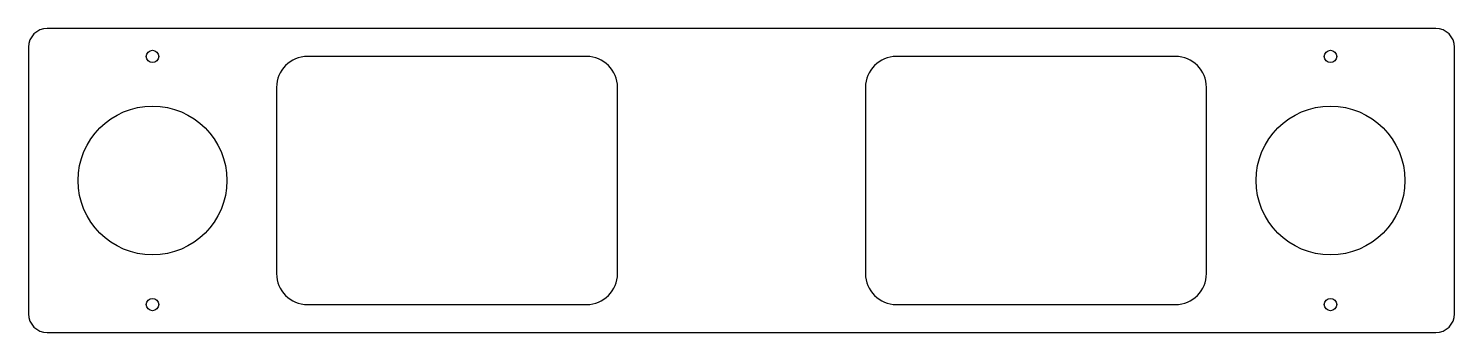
# Model space of a CAD drawing. Header units: millimetres. Extents: x 0 to 230, y 0 to 49.
import ezdxf

# ---------------------------------------------------------------- set-up
doc = ezdxf.new("R2010")
doc.units = ezdxf.units.MM

msp = doc.modelspace()

# ---------------------------------------------------------------- linework, layer by layer
at = {"color": 7, "linetype": 'Continuous', "lineweight": 25}
for p, q in [((227, 49), (3, 49)), ((0, 46), (0, 3)), ((230, 3), (230, 46)), ((90, 44.5), (45, 44.5)), ((185, 44.5), (140, 44.5)), ((40, 39.5), (40, 9.5)), ((95, 9.5), (95, 39.5)), ((135, 39.5), (135, 9.5)), ((190, 9.5), (190, 39.5)), ((45, 4.5), (90, 4.5)), ((140, 4.5), (185, 4.5)), ((3, 0), (227, 0))]:
    msp.add_line(p, q, dxfattribs=at)
for centre, radius in [((20, 44.5), 1), ((210, 44.5), 1), ((20, 24.5), 12), ((210, 24.5), 12), ((20, 4.5), 1), ((210, 4.5), 1)]:
    msp.add_circle(centre, radius, dxfattribs=at)
for centre, radius, start, end in [((3, 46), 3, 90, 180), ((227, 46), 3, 0, 90), ((45, 39.5), 5, 90, 180), ((90, 39.5), 5, 0, 90), ((140, 39.5), 5, 90, 180), ((185, 39.5), 5, 0, 90), ((45, 9.5), 5, 180, 270), ((90, 9.5), 5, 270, 0), ((140, 9.5), 5, 180, 270), ((185, 9.5), 5, 270, 0), ((3, 3), 3, 180, 270), ((227, 3), 3, 270, 0)]:
    msp.add_arc(centre, radius, start, end, dxfattribs=at)

doc.saveas('drawing.dxf')
